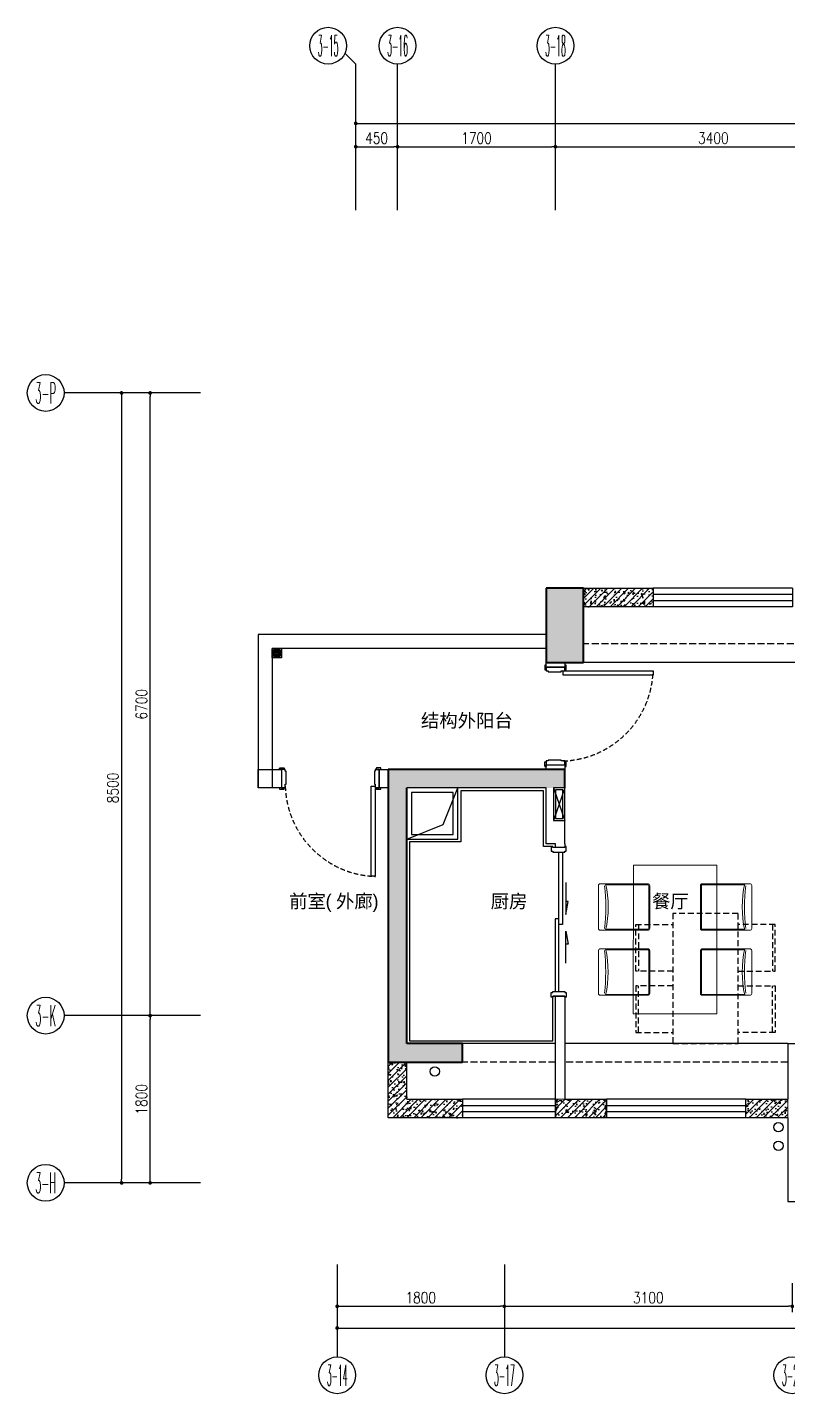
# Model space of a CAD drawing. Header units: inches. Extents: x -2597087 to 134135, y -662679 to 20000.
# Drawn here: x 183 to 8369, y -97402 to -82700 of the extents above; entities that cross this region are included whole.
import ezdxf
from ezdxf.enums import TextEntityAlignment as Align

# ---------------------------------------------------------------- set-up
doc = ezdxf.new("R2010")
doc.units = ezdxf.units.IN
doc.header["$LTSCALE"] = 100
doc.header["$MEASUREMENT"] = 0
for name, pattern in [('__DASH', [0.35, 0.25, -0.1]), ('DASH', [0.35, 0.25, -0.1]), ('HIDDEN2', [4.7625, 3.175, -1.5875]), ('HIDDENX2', [0.75, 0.5, -0.25]), ('W-A-T6立管$0$DASH', [0.35, 0.25, -0.1])]:
    doc.linetypes.add(name, pattern=pattern)
doc.layers.get('0').update_dxf_attribs({"linetype": 'CONTINUOUS'})
doc.layers.get('Defpoints').update_dxf_attribs({"linetype": 'CONTINUOUS'})
for name, color, linetype in [('AXIS', 3, 'CONTINUOUS'), ('DOOR', 4, 'CONTINUOUS'), ('fix', 8, 'CONTINUOUS'), ('IFC-NORM', 8, 'CONTINUOUS'), ('LVTRY', 153, 'CONTINUOUS'), ('P-Furniture(活动家具)', 134, 'CONTINUOUS'), ('PUB_HATCH', 8, 'CONTINUOUS'), ('W-A-T6立管$0$VPIPE-压力雨', 201, 'W-A-T6立管$0$DASH'), ('W-A-T6立管$0$VPIPE-废水', 91, 'W-A-T6立管$0$DASH'), ('WALL', 7, 'CONTINUOUS'), ('WINDOW', 4, 'CONTINUOUS'), ('家具', 1, 'DASH'), ('楼板开洞', 3, 'CONTINUOUS'), ('电箱', 143, 'CONTINUOUS')]:
    doc.layers.add(name, color=color, linetype=linetype)
for name, color, linetype, lineweight in [('AXIS_TEXT', 7, 'CONTINUOUS', 0), ('COLUMN', 30, 'CONTINUOUS', 40), ('COLUMN-构造柱', 6, 'CONTINUOUS', 0), ('FUR', 8, 'CONTINUOUS', 0)]:
    doc.layers.add(name, color=color, linetype=linetype, lineweight=lineweight)
doc.styles.add('_TCH_AXIS', font='COMPLEX', dxfattribs={"bigfont": 'GBCBIG'})
doc.styles.add('COMPLEX', font='COMPLEX')
doc.styles.get("Standard").update_dxf_attribs({"font": 'txt.shx', "width": 0.8, "bigfont": 'GBCBIG.shx'})
doc.styles.add('STYLE1', font='stylu.ttf')
doc.dimstyles.new('50', dxfattribs={"dimscale": 50, "dimtxt": 2.4, "dimasz": 0.8, "dimexe": 1.25, "dimexo": 0.6, "dimgap": 0.65, "dimtad": 1, "dimdec": 0, "dimdsep": 46, "dimtxsty": 'Standard', "dimblk1": 'DOT', "dimblk2": 'DOT', "dimsah": 1, "dimcen": 2.5, "dimclrd": 3, "dimclre": 3, "dimclrt": 3, "dimadec": 0, "dimazin": 0, "dimtfac": 1, "dimtdec": 0, "dimtix": 1, "dimtmove": 2, "dimatfit": 0, "dimldrblk": 'DOT', "dimfxl": 5, "dimfxlon": 1, "dimarcsym": 0})
pattern_1 = [(45, (-2296.187, -100697.05), (-37.61808, 37.61808), []), (50, (-2296.19, -100735.25), (143.452, -12.5504), [15, -165]), (355, (-2296.19, -100735.25), (-27.7503, 150.4384), [12, -132]), (100.4514, (-2284.23, -100736.3), (115.7019, 137.8879), [12.748, -140.2284]), (46.1842, (-2296.19, -100695.25), (213.4482, -33.1038), [22.5, -247.5]), (96.6356, (-2278.4, -100698), (186.9325, 194.8236), [19.122, -210.3426]), (351.1842, (-2296.19, -100695.25), (186.9324, 194.8237), [18, -198]), (21, (-2276.19, -100705.25), (119.3814, -80.5238), [15, -165]), (326, (-2276.19, -100705.25), (48.663, 145.03), [12, -132]), (71.4514, (-2266.24, -100711.96), (168.0445, 64.5061), [12.748, -140.2284]), (37.5, (-2296.187, -100735.25), (2.43197, 66.57877), [0, -130.4, 0, -134, 0, -132.5]), (7.5, (-2296.19, -100735.25), (52.6139, 78.88234), [0, -76.4, 0, -127.4, 0, -50.5]), (327.5, (-2340.787, -100735.25), (106.76449, -4.51097), [0, -50, 0, -156, 0, -207]), (317.5, (-2360.79, -100735.25), (116.63723, 20.021), [0, -65, 0, -103.6, 0, -147])]

# ---------------------------------------------------------------- blocks, each defined once
blk = doc.blocks.new('_Dot')
at = {"color": 0, "linetype": 'ByBlock', "lineweight": -2}
blk.add_line((-0.5, 0), (-1, 0), dxfattribs=at)
at = {"color": 0, "linetype": 'ByBlock', "const_width": 0.5}
blk.add_lwpolyline([(-0.25, 0, 1), (0.25, 0, 1)], format="xyb", close=True, dxfattribs=at)
blk = doc.blocks.new('*D374')
at = {"layer": 'AXIS', "color": 3, "lineweight": -2, "transparency": 16777216}
for p, q in [((3719, -84235), (3719, -83922)), ((4169, -84235), (4169, -83922)), ((3759, -83985), (4129, -83985))]:
    blk.add_line(p, q, dxfattribs=at)
at = {"layer": 'Defpoints', "color": 0, "transparency": 16777216}
for p in [(4169, -83985), (3719, -84667), (4169, -84667)]:
    blk.add_point(p, dxfattribs=at)
at = {"layer": 'AXIS', "color": 3, "lineweight": -2, "transparency": 16777216, "xscale": 40, "yscale": 40, "zscale": 40, "rotation": 180}
blk.add_blockref('_Dot', (3719, -83985), dxfattribs=at)
at = {"layer": 'AXIS', "color": 3, "lineweight": -2, "transparency": 16777216, "xscale": 40, "yscale": 40, "zscale": 40}
blk.add_blockref('_Dot', (4169, -83985), dxfattribs=at)
at = {"layer": 'AXIS', "color": 3, "transparency": 16777216, "insert": (3944, -83892), "char_height": 120, "attachment_point": 5}
blk.add_mtext('450', dxfattribs=at)
blk = doc.blocks.new('*D375')
at = {"layer": 'AXIS', "color": 3, "lineweight": -2, "transparency": 16777216}
for p, q in [((4169, -84235), (4169, -83922)), ((5869, -84235), (5869, -83922)), ((4209, -83985), (5829, -83985))]:
    blk.add_line(p, q, dxfattribs=at)
at = {"layer": 'Defpoints', "color": 0, "transparency": 16777216}
for p in [(5869, -83985), (4169, -84667), (5869, -84667)]:
    blk.add_point(p, dxfattribs=at)
at = {"layer": 'AXIS', "color": 3, "lineweight": -2, "transparency": 16777216, "xscale": 40, "yscale": 40, "zscale": 40, "rotation": 180}
blk.add_blockref('_Dot', (4169, -83985), dxfattribs=at)
at = {"layer": 'AXIS', "color": 3, "lineweight": -2, "transparency": 16777216, "xscale": 40, "yscale": 40, "zscale": 40}
blk.add_blockref('_Dot', (5869, -83985), dxfattribs=at)
at = {"layer": 'AXIS', "color": 3, "transparency": 16777216, "insert": (5019, -83892), "char_height": 120, "attachment_point": 5}
blk.add_mtext('1700', dxfattribs=at)
blk = doc.blocks.new('*D376')
at = {"layer": 'AXIS', "color": 3, "lineweight": -2, "transparency": 16777216}
for p, q in [((5869, -84235), (5869, -83922)), ((9269, -84235), (9269, -83922)), ((5909, -83985), (9229, -83985))]:
    blk.add_line(p, q, dxfattribs=at)
at = {"layer": 'Defpoints', "color": 0, "transparency": 16777216}
for p in [(9269, -83985), (5869, -84667), (9269, -84667)]:
    blk.add_point(p, dxfattribs=at)
at = {"layer": 'AXIS', "color": 3, "lineweight": -2, "transparency": 16777216, "xscale": 40, "yscale": 40, "zscale": 40, "rotation": 180}
blk.add_blockref('_Dot', (5869, -83985), dxfattribs=at)
at = {"layer": 'AXIS', "color": 3, "lineweight": -2, "transparency": 16777216, "xscale": 40, "yscale": 40, "zscale": 40}
blk.add_blockref('_Dot', (9269, -83985), dxfattribs=at)
at = {"layer": 'AXIS', "color": 3, "transparency": 16777216, "insert": (7569, -83892), "char_height": 120, "attachment_point": 5}
blk.add_mtext('3400', dxfattribs=at)
blk = doc.blocks.new('*D380')
at = {"layer": 'AXIS', "color": 3, "lineweight": -2, "transparency": 16777216}
for p, q in [((3519, -96212), (3519, -96524)), ((5319, -96212), (5319, -96524)), ((3559, -96462), (5279, -96462))]:
    blk.add_line(p, q, dxfattribs=at)
at = {"layer": 'Defpoints', "color": 0, "transparency": 16777216}
for p in [(3519, -96013), (5319, -96013), (5319, -96462)]:
    blk.add_point(p, dxfattribs=at)
at = {"layer": 'AXIS', "color": 3, "lineweight": -2, "transparency": 16777216, "xscale": 40, "yscale": 40, "zscale": 40, "rotation": 180}
blk.add_blockref('_Dot', (3519, -96462), dxfattribs=at)
at = {"layer": 'AXIS', "color": 3, "lineweight": -2, "transparency": 16777216, "xscale": 40, "yscale": 40, "zscale": 40}
blk.add_blockref('_Dot', (5319, -96462), dxfattribs=at)
at = {"layer": 'AXIS', "color": 3, "transparency": 16777216, "insert": (4419, -96369), "char_height": 120, "attachment_point": 5}
blk.add_mtext('1800', dxfattribs=at)
blk = doc.blocks.new('*D381')
at = {"layer": 'AXIS', "color": 3, "lineweight": -2, "transparency": 16777216}
for p, q in [((5319, -96212), (5319, -96524)), ((8419, -96212), (8419, -96524)), ((5359, -96462), (8379, -96462))]:
    blk.add_line(p, q, dxfattribs=at)
at = {"layer": 'Defpoints', "color": 0, "transparency": 16777216}
for p in [(5319, -96013), (8419, -96013), (8419, -96462)]:
    blk.add_point(p, dxfattribs=at)
at = {"layer": 'AXIS', "color": 3, "lineweight": -2, "transparency": 16777216, "xscale": 40, "yscale": 40, "zscale": 40, "rotation": 180}
blk.add_blockref('_Dot', (5319, -96462), dxfattribs=at)
at = {"layer": 'AXIS', "color": 3, "lineweight": -2, "transparency": 16777216, "xscale": 40, "yscale": 40, "zscale": 40}
blk.add_blockref('_Dot', (8419, -96462), dxfattribs=at)
at = {"layer": 'AXIS', "color": 3, "transparency": 16777216, "insert": (6869, -96369), "char_height": 120, "attachment_point": 5}
blk.add_mtext('3100', dxfattribs=at)
blk = doc.blocks.new('*D384')
at = {"layer": 'AXIS', "color": 3, "lineweight": -2, "transparency": 16777216}
for p, q in [((1755, -93334), (1443, -93334)), ((1505, -95094), (1505, -93374)), ((1755, -95134), (1443, -95134))]:
    blk.add_line(p, q, dxfattribs=at)
at = {"layer": 'Defpoints', "color": 0, "transparency": 16777216}
for p in [(1505, -93334), (2047, -93334), (2047, -95134)]:
    blk.add_point(p, dxfattribs=at)
at = {"layer": 'AXIS', "color": 3, "lineweight": -2, "transparency": 16777216, "xscale": 40, "yscale": 40, "zscale": 40}
for p, rotation in [((1505, -93334), 90), ((1505, -95134), 270)]:
    blk.add_blockref('_Dot', p, dxfattribs=dict(at, rotation=rotation))
at = {"layer": 'AXIS', "color": 3, "transparency": 16777216, "insert": (1413, -94234), "char_height": 120, "attachment_point": 5, "rotation": 90}
blk.add_mtext('1800', dxfattribs=at)
blk = doc.blocks.new('*D385')
at = {"layer": 'AXIS', "color": 3, "lineweight": -2, "transparency": 16777216}
for p, q in [((1755, -86634), (1443, -86634)), ((1505, -93294), (1505, -86674)), ((1755, -93334), (1443, -93334))]:
    blk.add_line(p, q, dxfattribs=at)
at = {"layer": 'Defpoints', "color": 0, "transparency": 16777216}
for p in [(1505, -86634), (2047, -86634), (2047, -93334)]:
    blk.add_point(p, dxfattribs=at)
at = {"layer": 'AXIS', "color": 3, "lineweight": -2, "transparency": 16777216, "xscale": 40, "yscale": 40, "zscale": 40}
for p, rotation in [((1505, -86634), 90), ((1505, -93334), 270)]:
    blk.add_blockref('_Dot', p, dxfattribs=dict(at, rotation=rotation))
at = {"layer": 'AXIS', "color": 3, "transparency": 16777216, "insert": (1413, -89984), "char_height": 120, "attachment_point": 5, "rotation": 90}
blk.add_mtext('6700', dxfattribs=at)
blk = doc.blocks.new('A$C32200E2B')
at = {"layer": 'FUR'}
for p, q in [((200, 1275), (200, 1630)), ((220, 1650), (680, 1650)), ((700, 1630), (700, 1275)), ((900, 1630), (906, 1644)), ((900, 1630), (906, 1644)), ((900, 1275), (900, 1630)), ((900, 1275), (900, 1630)), ((906, 1644), (920, 1650)), ((906, 1644), (920, 1650)), ((920, 1650), (1380, 1650)), ((920, 1650), (1380, 1650)), ((1380, 1650), (1394, 1644)), ((1380, 1650), (1394, 1644)), ((1394, 1644), (1400, 1630)), ((1394, 1644), (1400, 1630)), ((1400, 1630), (1400, 1275)), ((1400, 1630), (1400, 1275)), ((210, 1275), (210, 1572)), ((690, 1572), (690, 1275)), ((0, 375), (0, 1275)), ((0, 1275), (1600, 1275)), ((200, 1118), (200, 1275)), ((210, 1118), (210, 1275)), ((690, 1275), (690, 1118)), ((700, 1275), (700, 1118)), ((1400, 1275), (900, 1275)), ((900, 1275), (900, 1275)), ((1400, 1275), (900, 1275)), ((900, 1275), (900, 1275)), ((1600, 1275), (1600, 375)), ((680, 1108), (220, 1108)), ((680, 1098), (220, 1098)), ((900, 375), (900, 532)), ((910, 375), (910, 532)), ((920, 552), (1380, 552)), ((920, 542), (1380, 542)), ((1390, 532), (1390, 375)), ((1400, 532), (1400, 375)), ((1600, 375), (0, 375)), ((900, 20), (900, 375)), ((910, 78), (910, 375)), ((1390, 375), (1390, 78)), ((1400, 375), (1400, 20)), ((1380, 0), (920, 0))]:
    blk.add_line(p, q, dxfattribs=at)
for points in [[(1400, 1275), (1400, 1630, 0.414214), (1380, 1650), (920, 1650, 0.414214), (900, 1630), (900, 1275)], [(900, 1275), (900, 1118, 0.414214), (920, 1098), (1380, 1098, 0.414214), (1400, 1118), (1400, 1275)], [(910, 1275), (910, 1118, 0.414214), (920, 1108), (1380, 1108, 0.414214), (1390, 1118), (1390, 1275)], [(700, 375), (700, 532, 0.414214), (680, 552), (220, 552, 0.414214), (200, 532), (200, 375)], [(690, 375), (690, 532, 0.414214), (680, 542), (220, 542, 0.414214), (210, 532), (210, 375)], [(200, 375), (200, 20, 0.414214), (220, 0), (680, 0, 0.414214), (700, 20), (700, 375)]]:
    blk.add_lwpolyline(points, format="xyb", dxfattribs=at)
for points in [[(910, 1572), (910, 1275)], [(1390, 1275), (1390, 1572)], [(210, 375), (210, 78)], [(690, 78), (690, 375)]]:
    blk.add_lwpolyline(points, dxfattribs=at)
for centre, radius, start, end in [((220, 1630), 20, 90, 180), ((680, 1630), 20, 0, 90), ((450, 2701), 1154, 257.4874, 282.5126), ((451, 3574), 2002, 263.4152, 276.5848), ((1150, 2701), 1154, 257.4874, 282.5126), ((1149, 3574), 2002, 263.4152, 276.5848), ((220, 1118), 20, 180, 270), ((220, 1118), 10, 180, 270), ((680, 1118), 20, 270, 0), ((680, 1118), 10, 270, 0), ((920, 532), 20, 90, 180), ((920, 532), 10, 90, 180), ((1380, 532), 20, 0, 90), ((1380, 532), 10, 0, 90), ((450, -1050), 1154, 77.4874, 102.5126), ((451, -1924), 2002, 83.4152, 96.5848), ((1150, -1050), 1154, 77.4874, 102.5126), ((920, 20), 20, 180, 270), ((1149, -1924), 2002, 83.4152, 96.5848), ((1380, 20), 20, 270, 0)]:
    blk.add_arc(centre, radius, start, end, dxfattribs=at)
blk = doc.blocks.new('A$C707D7B48')
at = {"layer": '电箱'}
for p, q in [((0, 0), (350, 120)), ((0, 120), (350, 0))]:
    blk.add_line(p, q, dxfattribs=at)
for points in [[(0, 0), (350, 0), (350, 120), (0, 120)], [(0, 0), (350, 0), (350, 120), (0, 120)], [(20, 20), (330, 20), (330, 100), (20, 100)]]:
    blk.add_lwpolyline(points, close=True, dxfattribs=at)
blk = doc.blocks.new('$TCHSYS$WIN2D')
for p, q in [((-0.5, 0.5), (0.5, 0.5)), ((-0.5, 0.5), (-0.5, -0.5)), ((0.5, 0.5), (0.5, -0.5)), ((0.5, 0.1667), (-0.5, 0.1667)), ((0.5, -0.1667), (-0.5, -0.1667)), ((-0.5, -0.5), (0.5, -0.5))]:
    blk.add_line(p, q)
blk = doc.blocks.new('HX3')
at = {"layer": 'fix', "color": 8}
blk.add_lwpolyline([(-2800, -790), (-2770, -790), (-2770, -780), (-2670, -780), (-2670, -180), (-1780, -180), (-1780, -730), (-1230, -730), (-1230, -2870), (-2770, -2870), (-2770, -2390), (-2800, -2390)], dxfattribs=at)
at = {"layer": 'LVTRY', "color": 7}
for points in [[(-1750, -700), (-1750, -150), (-1200, -150), (-1200, -700)], [(-1700, -650), (-1700, -200), (-1250, -200), (-1250, -650)]]:
    blk.add_lwpolyline(points, close=True, dxfattribs=at)
at = {"layer": 'WALL'}
for p, q in [((-2700, 2000), (-3850, 2000)), ((-3850, 2000), (-3850, 1800)), ((-2700, 1200), (-2700, 2000)), ((-3850, 1800), (-3100, 1800)), ((-3100, 1200), (-3100, 1800)), ((-6100, 1200), (-3100, 1200)), ((-2900, 1200), (-3100, 1200)), ((-2900, 1200), (-2900, 1150)), ((-2700, 1150), (-2700, 1200)), ((-2900, 1150), (-2700, 1150)), ((-2700, 100), (-2900, 100)), ((-2900, 100), (-2900, -50)), ((-2700, 50), (-2700, 100)), ((-2700, 50), (-1000, 50)), ((-900, 50), (-1000, 50)), ((-900, -150), (-900, 50)), ((400, 50), (150, 50)), ((150, 50), (150, -150)), ((400, -150), (400, 50)), ((-2900, -750), (-2900, -50)), ((-2700, -150), (-1200, -150)), ((-2700, -750), (-2700, -150)), ((-1200, -2900), (-1200, -150)), ((-1000, -3100), (-1000, -150)), ((-1000, -150), (-900, -150)), ((150, -150), (400, -150)), ((-2900, -750), (-2900, -790)), ((-2900, -790), (-2800, -790)), ((-2800, -790), (-2800, -750)), ((-2800, -750), (-2700, -750)), ((-2800, -2390), (-2900, -2390)), ((-2900, -2390), (-2900, -3500)), ((-2800, -3500), (-2800, -2390)), ((-5300, -2900), (-6200, -2900)), ((-5300, -2900), (-5300, -3500)), ((-1800, -2900), (-1200, -2900)), ((-1800, -2900), (-1800, -3100)), ((-1200, -2900), (-1200, -2900)), ((-1800, -3100), (-1200, -3100)), ((-1200, -3500), (-1200, -3100)), ((-1000, -3700), (-1000, -3100)), ((-1000, -3100), (-1000, -3100)), ((-4850, -3500), (-5300, -3500)), ((-4850, -3700), (-4850, -3500)), ((-2900, -3500), (-3350, -3500)), ((-3350, -3500), (-3350, -3700)), ((-2800, -3700), (-2800, -3500)), ((-1200, -3500), (-1800, -3500)), ((-1800, -3500), (-1800, -3700)), ((-5300, -3700), (-4850, -3700)), ((-5300, -3700), (-5300, -4600)), ((-3350, -3700), (-2800, -3700)), ((-1800, -3700), (-1000, -3700)), ((-5300, -4600), (-5500, -4600))]:
    blk.add_line(p, q, dxfattribs=at)
at = {"layer": 'WINDOW', "color": 8, "linetype": '__DASH', "ltscale": 3}
for p, q in [((-6100, 1400), (-3100, 1400)), ((-5300, -3100), (-2900, -3100)), ((-2800, -3100), (-1800, -3100))]:
    blk.add_line(p, q, dxfattribs=at)
at = {"layer": 'WINDOW', "color": 7}
for p, q in [((-5300, -2900), (-2900, -2900)), ((-2800, -2900), (-1800, -2900))]:
    blk.add_line(p, q, dxfattribs=at)
for points in [[(-2700, 1500), (400, 1500), (400, -150)], [(-2700, 1350), (250, 1350), (250, -150)]]:
    blk.add_lwpolyline(points, dxfattribs=at)
at = {"layer": '楼板开洞', "color": 8}
blk.add_lwpolyline([(-1200, -700), (-1592, -542), (-1750, -150)], dxfattribs=at)
at = {"layer": 'FUR', "extrusion": (-2.87896e-17, -1.50393e-16, -1), "xscale": -1, "zscale": -1, "rotation": 269.9961677243596}
blk.add_blockref('A$C32200E2B', (3263, -2581), dxfattribs=at)
at = {"layer": 'WINDOW', "yscale": 200}
for p, xscale, zscale in [((-4600, 1900), 1500, 1500), ((-2300, -3600), 1000, 1000)]:
    blk.add_blockref('$TCHSYS$WIN2D', p, dxfattribs=dict(at, xscale=xscale, zscale=zscale))
at = {"layer": 'WINDOW', "xscale": -1500, "yscale": 200, "zscale": 1500, "rotation": 180}
blk.add_blockref('$TCHSYS$WIN2D', (-4100, -3600), dxfattribs=at)
at = {"layer": '电箱', "xscale": -1, "rotation": 90}
blk.add_blockref('A$C707D7B48', (-2780, -150), dxfattribs=at)
blk = doc.blocks.new('_AXISO')
blk.add_circle((0, 0), 0.5)
at = {"layer": 'AXIS_TEXT', "style": 'COMPLEX', "width": 1.041667}
blk.add_attdef('A', text='', height=0.56, dxfattribs=at).set_placement((-0.25, -0.28), (0.25, -0.28), align=Align.FIT)
blk = doc.blocks.new('*D391')
at = {"layer": 'AXIS', "color": 3, "lineweight": -2, "transparency": 16777216}
for p, q in [((3519, -96446), (3519, -96759)), ((17169, -96446), (17169, -96759)), ((3559, -96696), (17129, -96696))]:
    blk.add_line(p, q, dxfattribs=at)
at = {"layer": 'Defpoints', "color": 0, "transparency": 16777216}
for p in [(3519, -96214), (17169, -96214), (17169, -96696)]:
    blk.add_point(p, dxfattribs=at)
at = {"layer": 'AXIS', "color": 3, "lineweight": -2, "transparency": 16777216, "xscale": 40, "yscale": 40, "zscale": 40, "rotation": 180}
blk.add_blockref('_Dot', (3519, -96696), dxfattribs=at)
at = {"layer": 'AXIS', "color": 3, "lineweight": -2, "transparency": 16777216, "xscale": 40, "yscale": 40, "zscale": 40}
blk.add_blockref('_Dot', (17169, -96696), dxfattribs=at)
at = {"layer": 'AXIS', "color": 3, "transparency": 16777216, "insert": (10344, -96604), "char_height": 120, "attachment_point": 5}
blk.add_mtext('13650', dxfattribs=at)
blk = doc.blocks.new('*D393')
at = {"layer": 'AXIS', "color": 3, "lineweight": -2, "transparency": 16777216}
for p, q in [((3719, -83984), (3719, -83672)), ((3759, -83734), (17129, -83734)), ((17169, -83984), (17169, -83672))]:
    blk.add_line(p, q, dxfattribs=at)
at = {"layer": 'Defpoints', "color": 0, "transparency": 16777216}
for p in [(17169, -83734), (3719, -84280), (17169, -84280)]:
    blk.add_point(p, dxfattribs=at)
at = {"layer": 'AXIS', "color": 3, "lineweight": -2, "transparency": 16777216, "xscale": 40, "yscale": 40, "zscale": 40, "rotation": 180}
blk.add_blockref('_Dot', (3719, -83734), dxfattribs=at)
at = {"layer": 'AXIS', "color": 3, "lineweight": -2, "transparency": 16777216, "xscale": 40, "yscale": 40, "zscale": 40}
blk.add_blockref('_Dot', (17169, -83734), dxfattribs=at)
at = {"layer": 'AXIS', "color": 3, "transparency": 16777216, "insert": (10444, -83642), "char_height": 120, "attachment_point": 5}
blk.add_mtext('13450', dxfattribs=at)
blk = doc.blocks.new('*D394')
at = {"layer": 'AXIS', "color": 3, "lineweight": -2, "transparency": 16777216}
for p, q in [((1448, -86634), (1135, -86634)), ((1198, -86674), (1198, -95094)), ((1448, -95134), (1135, -95134))]:
    blk.add_line(p, q, dxfattribs=at)
at = {"layer": 'Defpoints', "color": 0, "transparency": 16777216}
for p in [(1697, -86634), (1198, -95134), (1697, -95134)]:
    blk.add_point(p, dxfattribs=at)
at = {"layer": 'AXIS', "color": 3, "lineweight": -2, "transparency": 16777216, "xscale": 40, "yscale": 40, "zscale": 40}
for p, rotation in [((1198, -86634), 90), ((1198, -95134), 270)]:
    blk.add_blockref('_Dot', p, dxfattribs=dict(at, rotation=rotation))
at = {"layer": 'AXIS', "color": 3, "transparency": 16777216, "insert": (1105, -90884), "char_height": 120, "attachment_point": 5, "rotation": 90}
blk.add_mtext('8500', dxfattribs=at)
blk = doc.blocks.new('4gh54')
at = {"color": 1, "linetype": 'HIDDENX2'}
for points in [[(6136, 12890), (6186, 12890), (6186, 12902, 0.414214), (6183, 12905), (6139, 12905, 0.414214), (6136, 12902)], [(7176, 12890), (7226, 12890), (7226, 12902, 0.414214), (7223, 12905), (7179, 12905, 0.414214), (7176, 12902)], [(6186, 12690), (6136, 12690), (6136, 12678, 0.414214), (6139, 12675), (6183, 12675, 0.414214), (6186, 12678)], [(7176, 12690), (7226, 12690), (7226, 12678, -0.414214), (7223, 12675), (7179, 12675, -0.414214), (7176, 12678)]]:
    blk.add_lwpolyline(points, format="xyb", close=True, dxfattribs=at)
at = {"layer": 'DOOR', "color": 1, "linetype": 'ByBlock'}
for p, q in [((6196, 12890), (6156, 12890)), ((6196, 12850), (6196, 12890)), ((6206, 12850), (6196, 12850)), ((6206, 12710), (6206, 12850)), ((6156, 12690), (6196, 12690)), ((6196, 12690), (6196, 12710)), ((6196, 12710), (6206, 12710))]:
    blk.add_line(p, q, dxfattribs=at)
at = {"layer": 'DOOR', "color": 1}
blk.add_line((6156, 12690, 0), (6156, 12890, 0), dxfattribs=at)
at = {"layer": 'DOOR'}
blk.add_lwpolyline([(6241, 13841), (6241, 12871), (6196, 12871), (6196, 13841)], close=True, dxfattribs=at)
at = {"layer": 'DOOR', "color": 1}
blk.add_lwpolyline([(7206, 12890), (7166, 12890), (7166, 12850), (7156, 12850), (7156, 12710), (7166, 12710), (7166, 12690), (7176, 12690)], dxfattribs=at)
at = {"layer": 'DOOR', "color": 1, "elevation": 0}
blk.add_lwpolyline([(7206, 12690), (7206, 12890)], dxfattribs=at)
at = {"layer": 'DOOR', "color": 8, "linetype": 'HIDDENX2'}
blk.add_arc((6165, 12841), 1001, 1.7554, 88.2446, dxfattribs=at)
blk = doc.blocks.new('DL')
at = {"color": 8}
for p, q in [((45, 0), (-45, 0)), ((0, 45), (0, -45))]:
    blk.add_line(p, q, dxfattribs=at)
at = {"color": 1}
blk.add_lwpolyline([(-50, 50), (50, 50), (50, -50), (-50, -50)], close=True, dxfattribs=at)
at = {"color": 8}
for radius in [45, 35, 30, 20]:
    blk.add_circle((0, 0), radius, dxfattribs=at)
blk = doc.blocks.new('A$C2D40392A')
at = {"layer": '家具', "color": 8, "linetype": 'HIDDEN2', "ltscale": 0.2}
for p, q in [((120, 1486), (620, 1486)), ((1280, 1486), (780, 1486)), ((120, 45), (620, 45)), ((1280, 45), (780, 45))]:
    blk.add_line(p, q, dxfattribs=at)
at = {"layer": '家具', "linetype": 'HIDDEN2', "ltscale": 0.2}
for points in [[(620, 1115), (620, 1516), (120, 1516), (120, 1115)], [(780, 1115), (780, 1516), (1280, 1516), (1280, 1115)], [(620, 415), (620, 15), (120, 15), (120, 415)], [(780, 415), (780, 15), (1280, 15), (1280, 415)]]:
    blk.add_lwpolyline(points, dxfattribs=at)
at = {"layer": '家具', "color": 2, "linetype": 'HIDDEN2', "ltscale": 0.2}
blk.add_lwpolyline([(0, 1115), (1400, 1115), (1400, 415), (0, 415)], close=True, dxfattribs=at)

msp = doc.modelspace()

# ---------------------------------------------------------------- hatches: boundary and pattern name
at = {"layer": 'PUB_HATCH'}
for points in [[(6169.447, -88734.189), (5769.383, -88734.189), (5769.383, -89534.189), (6169.447, -89534.189)], [(4869.383, -93834.189), (4869.383, -93634.189), (4269.383, -93634.189), (4269.383, -90884.189), (5969.383, -90884.189), (5969.383, -90684.189), (4069.383, -90684.189), (4069.383, -93834.189)]]:
    msp.add_hatch(color=256, dxfattribs=at).paths.add_polyline_path(points)

# ---------------------------------------------------------------- linework, layer by layer
at = {"layer": 'AXIS'}
for p, q in [((3602.226, -82978.582), (3719.383, -83095.739)), ((3719.383, -84666.877), (3719.383, -83095.739)), ((4169.383, -84666.877), (4169.383, -83095.739)), ((5869.383, -84666.877), (5869.383, -83095.739)), ((2046.724, -86634.189), (578.695, -86634.189)), ((2046.724, -93334.189), (578.695, -93334.189)), ((2046.724, -95134.189), (578.695, -95134.189)), ((3519.383, -96013.498), (3519.383, -97006.255)), ((5319.383, -96013.498), (5319.383, -97006.255))]:
    msp.add_line(p, q, dxfattribs=at)
at = {"layer": 'COLUMN'}
for p, q in [((6169.447, -88734.189), (5769.383, -88734.189)), ((5769.383, -88734.189), (5769.383, -89534.189)), ((6169.447, -89534.189), (6169.447, -88734.189)), ((4069.383, -90684.189), (4069.383, -93834.189)), ((5969.383, -90884.189), (5969.383, -90684.189)), ((4269.383, -93634.189), (4269.383, -90884.189)), ((4869.383, -93634.189), (4269.383, -93634.189)), ((4869.383, -93834.189), (4869.383, -93634.189)), ((4069.383, -93834.189), (4869.383, -93834.189))]:
    msp.add_line(p, q, dxfattribs=at)
at = {"layer": 'COLUMN-构造柱', "color": 8}
for p, q in [((4069.383, -93834.189, 0), (4069.383, -94434.189, 0)), ((4269.383, -94234.189, 0), (4269.383, -93834.189, 0)), ((4869.383, -94234.189, 0), (4269.383, -94234.189, 0)), ((8369.383, -94234.189, 0), (7919.383, -94234.189, 0)), ((7919.383, -94234.189, 0), (7919.383, -94434.189, 0)), ((8369.383, -94434.189, 0), (8369.383, -94234.189, 0)), ((4069.383, -94434.189, 0), (4869.383, -94434.189, 0)), ((7919.383, -94434.189, 0), (8369.383, -94434.189, 0))]:
    msp.add_line(p, q, dxfattribs=at)

# ---------------------------------------------------------------- block references
at = {"layer": 'AXIS', "linetype": 'ByBlock'}
ref = msp.add_blockref('_AXISO', (3421.549, -82897.844), dxfattribs=dict(at, xscale=395.7915966255836, yscale=395.7915966255836, zscale=395.7915966255836, rotation=180))
ref.add_attrib('A', '3-15', dxfattribs={"layer": 'AXIS_TEXT', "color": 1, "linetype": 'ByBlock', "height": 223.8935, "style": '_TCH_AXIS', "width": 0.283784}).set_placement((3309.602, -83009.79), (3533.496, -83009.79), align=Align.FIT)
ref = msp.add_blockref('_AXISO', (4169.383, -82897.844), dxfattribs=dict(at, xscale=395.7915966255836, yscale=395.7915966255836, zscale=395.7915966255836, rotation=180))
ref.add_attrib('A', '3-16', dxfattribs={"layer": 'AXIS_TEXT', "color": 1, "linetype": 'ByBlock', "height": 223.8935, "style": '_TCH_AXIS', "width": 0.283784}).set_placement((4057.436, -83009.79), (4281.33, -83009.79), align=Align.FIT)
ref = msp.add_blockref('_AXISO', (5869.383, -82897.844), dxfattribs=dict(at, xscale=395.7915966255836, yscale=395.7915966255836, zscale=395.7915966255836, rotation=180))
ref.add_attrib('A', '3-18', dxfattribs={"layer": 'AXIS_TEXT', "color": 1, "linetype": 'ByBlock', "height": 223.8935, "style": '_TCH_AXIS', "width": 0.283784}).set_placement((5757.436, -83009.79), (5981.33, -83009.79), align=Align.FIT)

# ---------------------------------------------------------------- dimensions: what is measured, and where the dimension line sits
at = {"layer": 'AXIS'}
dim = msp.add_linear_dim(base=(17169.383, -83734.225), p1=(3719.383, -84279.632), p2=(17169.383, -84279.632), dimstyle='50', override={"dimarcsym": 2}, dxfattribs=at)
dim.commit()
dim.dimension.update_dxf_attribs({"geometry": '*D393', "text_midpoint": (10444.383, -83641.725)})
for p1, p2, distance, picture, middle in [((3719.383, -84666.877), (4169.383, -84666.877), 681.99, '*D374', (3944.383, -83892.387)), ((4169.383, -84666.877), (5869.383, -84666.877), 681.99, '*D375', (5019.383, -83892.387)), ((5869.383, -84666.877), (9269.383, -84666.877), 681.99, '*D376', (7569.383, -83892.387)), ((2046.724, -93334.189), (2046.724, -86634.189), 541.718, '*D385', (1412.506, -89984.189)), ((2046.724, -95134.189), (2046.724, -93334.189), 541.718, '*D384', (1412.506, -94234.189)), ((3519.383, -96013.498), (5319.383, -96013.498), -448.29, '*D380', (4419.383, -96369.288)), ((5319.383, -96013.498), (8419.383, -96013.498), -448.29, '*D381', (6869.383, -96369.288))]:
    dim = msp.add_aligned_dim(p1=p1, p2=p2, distance=distance, dimstyle='50', dxfattribs=at)
    dim.commit()
    dim.dimension.update_dxf_attribs({"geometry": picture, "text_midpoint": middle})

# ---------------------------------------------------------------- next in the draw order: block references
at = {"layer": 'WINDOW', "xscale": -1}
msp.add_blockref('HX3', (3069.447, -90734.176, 0), dxfattribs=at)

# ---------------------------------------------------------------- next in the draw order: hatches: boundary and pattern name
at = {"layer": 'PUB_HATCH'}
h = msp.add_hatch(dxfattribs=at)
h.set_pattern_fill('钢筋混凝土', color=256, scale=0.2, style=0, pattern_type=2)
h.set_pattern_definition(pattern_1)
h.paths.add_polyline_path([(6169.447, -88734.189), (6169.447, -88934.189), (6919.383, -88934.189), (6919.383, -88734.189)])
h = msp.add_hatch(dxfattribs=at)
h.set_pattern_fill('钢筋混凝土', color=256, scale=0.2, style=0, pattern_type=2)
h.set_pattern_definition(pattern_1)
h.paths.add_polyline_path([(4869.383, -94234.189), (4269.383, -94234.189), (4269.383, -93834.189), (4069.383, -93834.189), (4069.383, -94434.189), (4869.383, -94434.189)])
h = msp.add_hatch(dxfattribs=at)
h.set_pattern_fill('钢筋混凝土', color=256, scale=0.2, style=0, pattern_type=2)
h.set_pattern_definition(pattern_1)
h.paths.add_polyline_path([(5869.383, -94234.189), (5869.383, -94434.189), (6419.383, -94434.189), (6419.383, -94234.189)])
h = msp.add_hatch(dxfattribs=at)
h.set_pattern_fill('钢筋混凝土', color=256, scale=0.2, style=0, pattern_type=2)
h.set_pattern_definition(pattern_1)
h.paths.add_polyline_path([(7919.383, -94234.189), (7919.383, -94434.189), (8369.383, -94434.189), (8369.383, -94234.189)])

# ---------------------------------------------------------------- next in the draw order: linework, layer by layer
at = {"layer": 'COLUMN', "color": 7}
for p, q in [((5769.383, -89534.189), (6169.447, -89534.189)), ((5969.383, -90684.189), (4069.383, -90684.189))]:
    msp.add_line(p, q, dxfattribs=at)
at = {"layer": 'COLUMN-构造柱', "color": 7}
for p, q in [((6919.383, -88734.189, 0), (6169.447, -88734.189, 0)), ((6169.447, -88734.189, 0), (6169.447, -88934.189, 0)), ((6919.383, -88934.189, 0), (6919.383, -88734.189, 0)), ((6169.447, -88934.189, 0), (6919.383, -88934.189, 0)), ((4269.383, -93834.189, 0), (4069.383, -93834.189, 0)), ((4869.383, -94434.189, 0), (4869.383, -94234.189, 0)), ((5869.383, -94234.189, 0), (5869.383, -94434.189, 0)), ((6419.383, -94234.189, 0), (5869.383, -94234.189, 0)), ((6419.383, -94434.189, 0), (6419.383, -94234.189, 0)), ((5869.383, -94434.189, 0), (6419.383, -94434.189, 0))]:
    msp.add_line(p, q, dxfattribs=at)
at = {"layer": 'DOOR', "color": 1, "elevation": 0}
for points in [[(5839.383, -91514.189), (5824.383, -91514.189), (5824.383, -91564.189), (5839.386, -91564.189), (5839.386, -91574.189), (5969.383, -91574.189), (5969.383, -91564.189), (5984.383, -91564.189), (5984.383, -91514.189), (5969.383, -91514.189), (5969.383, -91524.189), (5839.383, -91524.189), (5839.383, -91514.189)], [(5839.383, -93134.189), (5824.383, -93134.189), (5824.383, -93084.189), (5839.386, -93084.189), (5839.386, -93074.189), (5969.383, -93074.189), (5969.383, -93084.189), (5984.383, -93084.189), (5984.383, -93134.189), (5969.383, -93134.189), (5969.383, -93124.189), (5839.383, -93124.189), (5839.383, -93134.189)]]:
    msp.add_lwpolyline(points, dxfattribs=at)
at = {"layer": 'DOOR', "elevation": 0}
msp.add_lwpolyline([(5944.385, -91574.189), (5944.385, -92355.189), (5904.385, -92355.189), (5904.385, -91574.189)], close=True, dxfattribs=at)
at = {"layer": 'DOOR'}
for points in [[(5979.249, -91903.356), (5979.249, -92245.429), (6006.656, -92107.496), (5979.249, -92107.496)], [(5979.249, -92768.362), (5979.249, -92426.289), (6006.656, -92564.222), (5979.249, -92564.222)]]:
    msp.add_lwpolyline(points, dxfattribs=at)
msp.add_lwpolyline([(5904.385, -93074.189), (5904.385, -92293.189), (5864.385, -92293.189), (5864.385, -93074.189)], close=True, dxfattribs=at)
at = {"layer": 'W-A-T6立管$0$VPIPE-压力雨', "linetype": 'Continuous'}
msp.add_circle((8269.274, -94534.189), 50, dxfattribs=at)
at = {"layer": 'W-A-T6立管$0$VPIPE-废水', "linetype": 'Continuous'}
for centre in [(4569.383, -93934.189), (8269.383, -94734.189)]:
    msp.add_circle(centre, 50, dxfattribs=at)

# ---------------------------------------------------------------- next in the draw order: block references
at = {"layer": 'AXIS', "linetype": 'ByBlock'}
ref = msp.add_blockref('_AXISO', (380.799, -86634.189), dxfattribs=dict(at, xscale=395.7915966255836, yscale=395.7915966255836, zscale=395.7915966255836, rotation=180))
ref.add_attrib('A', '3-P', dxfattribs={"layer": 'AXIS_TEXT', "color": 1, "linetype": 'ByBlock', "height": 223.8935, "style": '_TCH_AXIS', "width": 0.33871}).set_placement((268.852, -86746.136), (492.746, -86746.136), align=Align.FIT)
ref = msp.add_blockref('_AXISO', (380.799, -93334.189), dxfattribs=dict(at, xscale=395.7915966255836, yscale=395.7915966255836, zscale=395.7915966255836, rotation=180))
ref.add_attrib('A', '3-K', dxfattribs={"layer": 'AXIS_TEXT', "color": 1, "linetype": 'ByBlock', "height": 223.8935, "style": '_TCH_AXIS', "width": 0.328125}).set_placement((268.852, -93446.136), (492.746, -93446.136), align=Align.FIT)
ref = msp.add_blockref('_AXISO', (380.799, -95134.189), dxfattribs=dict(at, xscale=395.7915966255836, yscale=395.7915966255836, zscale=395.7915966255836, rotation=180))
ref.add_attrib('A', '3-H', dxfattribs={"layer": 'AXIS_TEXT', "color": 1, "linetype": 'ByBlock', "height": 223.8935, "style": '_TCH_AXIS', "width": 0.323077}).set_placement((268.852, -95246.136), (492.746, -95246.136), align=Align.FIT)
ref = msp.add_blockref('_AXISO', (3519.383, -97204.151), dxfattribs=dict(at, xscale=395.7915966255836, yscale=395.7915966255836, zscale=395.7915966255836, rotation=180))
ref.add_attrib('A', '3-14', dxfattribs={"layer": 'AXIS_TEXT', "color": 1, "linetype": 'ByBlock', "height": 223.8935, "style": '_TCH_AXIS', "width": 0.276316}).set_placement((3407.436, -97316.097), (3631.33, -97316.097), align=Align.FIT)
ref = msp.add_blockref('_AXISO', (5319.383, -97204.151), dxfattribs=dict(at, xscale=395.7915966255836, yscale=395.7915966255836, zscale=395.7915966255836, rotation=180))
ref.add_attrib('A', '3-17', dxfattribs={"layer": 'AXIS_TEXT', "color": 1, "linetype": 'ByBlock', "height": 223.8935, "style": '_TCH_AXIS', "width": 0.283784}).set_placement((5207.436, -97316.097), (5431.33, -97316.097), align=Align.FIT)
ref = msp.add_blockref('_AXISO', (8419.383, -97204.151), dxfattribs=dict(at, xscale=395.7915966255836, yscale=395.7915966255836, zscale=395.7915966255836, rotation=180))
ref.add_attrib('A', '3-23', dxfattribs={"layer": 'AXIS_TEXT', "color": 1, "linetype": 'ByBlock', "height": 223.8935, "style": '_TCH_AXIS', "width": 0.265823}).set_placement((8307.436, -97316.097), (8531.33, -97316.097), align=Align.FIT)
at = {"layer": 'DOOR'}
for p, rotation in [((-6920.573, -83428.057, 0), 270), ((10125.515, -77994.234, 0), 180)]:
    msp.add_blockref('4gh54', p, dxfattribs=dict(at, rotation=rotation))
at = {"layer": 'IFC-NORM'}
msp.add_blockref('DL', (2869.29, -89434.189, 0), dxfattribs=at)
at = {"layer": '家具', "linetype": 'HIDDENX2', "xscale": -1, "rotation": 90}
msp.add_blockref('A$C2D40392A', (8249.422, -92234.189, 0), dxfattribs=at)

# ---------------------------------------------------------------- next in the draw order: texts
at = {"layer": 'P-Furniture(活动家具)', "color": 2, "style": 'STYLE1'}
for s, height, p in [('结构外阳台', 145.1684, (4420.665, -90231.778)), ('前室', 145.1684, (3001.431, -92175.66)), ('(', 145.168, (3394.623, -92175.66)), ('外廊', 145.1684, (3506.623, -92175.66)), (')', 145.168, (3899.814, -92175.66)), ('厨房', 145.1684, (5171.47, -92176.013)), ('餐厅', 145.1684, (6908.118, -92176.013))]:
    msp.add_text(s, height=height, dxfattribs=at).set_placement(p)

# ---------------------------------------------------------------- next in the draw order: dimensions: what is measured, and where the dimension line sits
at = {"layer": 'AXIS'}
dim = msp.add_linear_dim(base=(1197.804, -95134.189), p1=(1697.332, -86634.189), p2=(1697.332, -95134.189), angle=90, dimstyle='50', override={"dimarcsym": 2}, dxfattribs=at)
dim.commit()
dim.dimension.update_dxf_attribs({"geometry": '*D394', "text_midpoint": (1105.304, -90884.189)})
dim = msp.add_linear_dim(base=(17169.383, -96696.44), p1=(3519.383, -96214.015), p2=(17169.383, -96214.015), dimstyle='50', override={"dimarcsym": 2}, dxfattribs=at)
dim.commit()
dim.dimension.update_dxf_attribs({"geometry": '*D391', "text_midpoint": (10344.383, -96603.94)})

doc.saveas('drawing.dxf')
